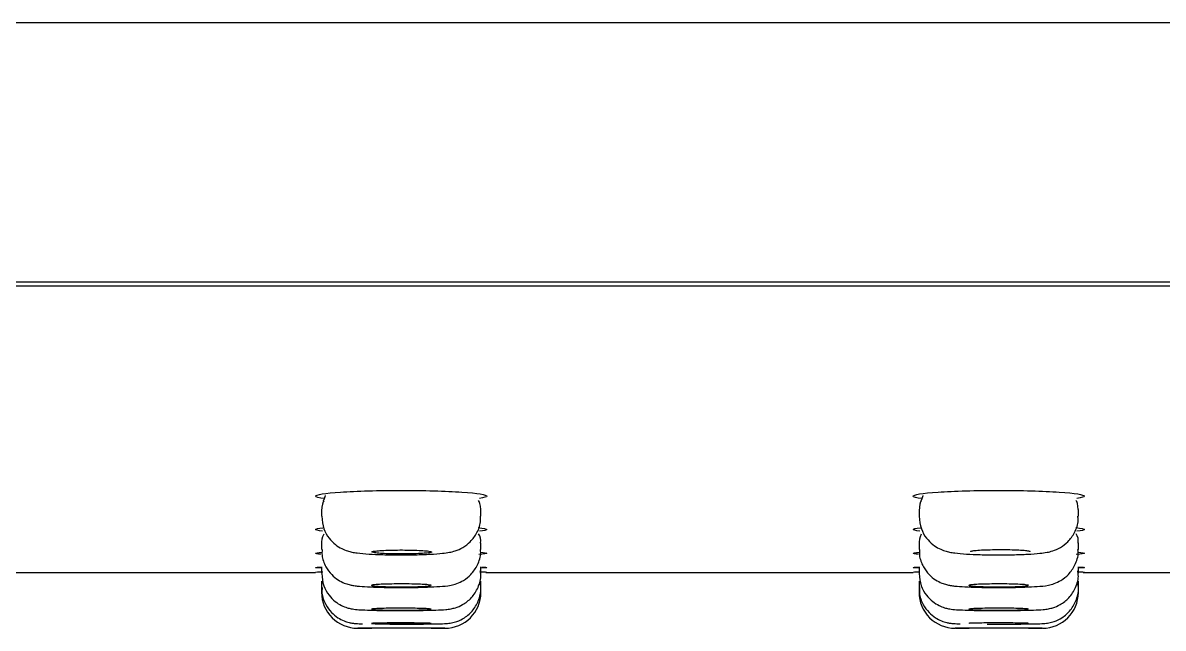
# Model space of a CAD drawing. Header units: millimetres. Extents: x -60 to 7633, y -2614 to 2146.
# Drawn here: x 3590.27 to 3618.9, y -2209.27 to -2194.07 of the extents above; entities that cross this region are included whole.
import ezdxf

# ---------------------------------------------------------------- set-up
doc = ezdxf.new("R2010")
doc.units = ezdxf.units.MM
doc.layers.get('0').update_dxf_attribs({"color": 250})

msp = doc.modelspace()

# ---------------------------------------------------------------- linework, layer by layer
at = {"linetype": 'Continuous'}
for p, q in [((3629.771, -2194.07), (3580.419, -2194.07)), ((3629.771, -2200.581), (3479.771, -2200.581)), ((3629.771, -2200.681), (3479.771, -2200.681)), ((3597.771, -2206.292), (3597.771, -2206.457)), ((3601.771, -2206.457), (3601.771, -2206.292)), ((3612.771, -2206.292), (3612.771, -2206.457)), ((3616.771, -2206.457), (3616.771, -2206.292)), ((3597.771, -2207.13), (3597.771, -2207.294)), ((3601.771, -2207.294), (3601.771, -2207.13)), ((3612.771, -2207.13), (3612.771, -2207.294)), ((3616.771, -2207.294), (3616.771, -2207.13)), ((3586.895, -2207.867), (3597.621, -2207.867)), ((3597.771, -2207.727), (3597.771, -2207.891)), ((3601.771, -2207.891), (3601.771, -2207.727)), ((3601.895, -2207.867), (3612.621, -2207.867)), ((3612.771, -2207.727), (3612.771, -2207.891)), ((3616.771, -2207.891), (3616.771, -2207.727)), ((3616.895, -2207.867), (3627.648, -2207.867)), ((3597.771, -2208.085), (3597.771, -2208.25)), ((3601.771, -2208.085), (3601.771, -2208.085)), ((3601.771, -2208.25), (3601.771, -2208.085)), ((3612.771, -2208.085), (3612.771, -2208.25)), ((3616.771, -2208.085), (3616.771, -2208.085)), ((3616.771, -2208.25), (3616.771, -2208.085)), ((3597.771, -2208.25), (3597.771, -2208.369)), ((3601.771, -2208.369), (3601.771, -2208.25)), ((3612.771, -2208.25), (3612.771, -2208.369)), ((3616.771, -2208.369), (3616.771, -2208.25)), ((3598.685, -2209.269), (3599.03, -2209.269)), ((3600.521, -2209.269), (3600.857, -2209.269)), ((3613.685, -2209.269), (3614.03, -2209.269)), ((3615.521, -2209.269), (3615.857, -2209.269))]:
    msp.add_line(p, q, dxfattribs=at)
for centre, radius, start, end in [((3598.207, -2207.126), 0.437, 150.511, 185.722), ((3601.461, -2207.078), 0.309, 349.9412, 35.6253), ((3613.207, -2207.126), 0.437, 150.511, 185.722), ((3616.461, -2207.078), 0.309, 349.9412, 35.6253), ((3599.771, -3087.864), 880, 90.12838, 90.139984), ((3599.771, -3087.864), 880, 89.860016, 89.869182), ((3614.771, -3087.864), 880, 90.130678, 90.139984), ((3614.771, -3087.864), 880, 89.860016, 89.869645), ((3598.671, -2208.369), 0.9, 179.9847, 270.0716), ((3600.871, -2208.369), 0.9, 269.9284, 359.899), ((3613.671, -2208.369), 0.9, 179.9847, 270.0716), ((3615.871, -2208.369), 0.9, 269.9284, 359.899), ((3599.771, -3088.869), 879.601, 89.928743, 90.071074), ((3599.771, -3090.669), 881.4, 89.951244, 90.048749), ((3614.771, -3088.869), 879.601, 89.928743, 90.071074), ((3614.771, -3090.669), 881.4, 89.951244, 90.048749)]:
    msp.add_arc(centre, radius, start, end, dxfattribs=at)
for points, knots in [([(3597.621, -2205.953), (3597.621, -2205.916), (3597.853, -2205.879), (3598.646, -2205.825), (3599.208, -2205.809), (3600.331, -2205.809), (3600.89, -2205.824), (3601.692, -2205.879), (3601.921, -2205.916), (3601.921, -2205.973), (3601.856, -2205.992), (3601.735, -2206.01)], [0, 0, 0, 0, 0.125, 0.125, 0.25, 0.25, 0.375, 0.375, 0.5, 0.5, 0.5663346, 0.5663346, 0.5663346, 0.5663346]), ([(3612.621, -2205.953), (3612.621, -2205.916), (3612.853, -2205.879), (3613.646, -2205.825), (3614.208, -2205.809), (3615.331, -2205.809), (3615.89, -2205.824), (3616.692, -2205.879), (3616.921, -2205.916), (3616.921, -2205.973), (3616.856, -2205.992), (3616.735, -2206.01)], [0, 0, 0, 0, 0.125, 0.125, 0.25, 0.25, 0.375, 0.375, 0.5, 0.5, 0.5663346, 0.5663346, 0.5663346, 0.5663346]), ([(3597.775, -2206.458), (3597.784, -2206.576), (3597.803, -2206.761), (3597.944, -2207.007), (3598.106, -2207.171), (3598.271, -2207.274), (3598.42, -2207.332), (3598.55, -2207.364), (3598.71, -2207.389), (3598.942, -2207.409), (3599.301, -2207.424), (3599.614, -2207.43), (3599.772, -2207.428), (3599.805, -2207.428)], [0, 0, 0, 0, 0.111291, 0.204597, 0.283217, 0.35143, 0.410261, 0.464267, 0.536716, 0.686653, 0.824578, 0.96877, 1, 1, 1, 1]), ([(3599.805, -2207.428), (3599.923, -2207.427), (3600.153, -2207.426), (3600.514, -2207.413), (3600.784, -2207.394), (3600.961, -2207.37), (3601.131, -2207.331), (3601.325, -2207.249), (3601.526, -2207.095), (3601.689, -2206.866), (3601.776, -2206.627), (3601.762, -2206.493), (3601.758, -2206.455)], [0, 0, 0, 0, 0.113064, 0.259377, 0.411384, 0.511681, 0.580971, 0.663687, 0.748268, 0.849162, 0.963203, 1, 1, 1, 1]), ([(3612.775, -2206.458), (3612.784, -2206.576), (3612.803, -2206.761), (3612.944, -2207.007), (3613.106, -2207.171), (3613.271, -2207.274), (3613.42, -2207.332), (3613.55, -2207.364), (3613.71, -2207.389), (3613.942, -2207.409), (3614.301, -2207.424), (3614.614, -2207.43), (3614.772, -2207.428), (3614.805, -2207.428)], [0, 0, 0, 0, 0.111291, 0.204597, 0.283217, 0.35143, 0.410261, 0.464267, 0.536716, 0.686653, 0.824578, 0.96877, 1, 1, 1, 1]), ([(3614.805, -2207.428), (3614.923, -2207.427), (3615.153, -2207.426), (3615.514, -2207.413), (3615.784, -2207.394), (3615.961, -2207.37), (3616.131, -2207.331), (3616.325, -2207.249), (3616.526, -2207.095), (3616.689, -2206.866), (3616.776, -2206.627), (3616.762, -2206.493), (3616.758, -2206.455)], [0, 0, 0, 0, 0.113064, 0.259377, 0.411384, 0.511681, 0.580971, 0.663687, 0.748268, 0.849162, 0.963203, 1, 1, 1, 1]), ([(3601.704, -2206.744), (3601.845, -2206.759), (3601.921, -2206.775), (3601.921, -2206.806), (3601.856, -2206.82), (3601.736, -2206.834)], [0.4281141, 0.4281141, 0.4281141, 0.4281141, 0.5, 0.5, 0.5662664, 0.5662664, 0.5662664, 0.5662664]), ([(3616.704, -2206.744), (3616.845, -2206.759), (3616.921, -2206.775), (3616.921, -2206.806), (3616.856, -2206.82), (3616.736, -2206.834)], [0.4281141, 0.4281141, 0.4281141, 0.4281141, 0.5, 0.5, 0.5662664, 0.5662664, 0.5662664, 0.5662664]), ([(3597.786, -2207.294), (3597.781, -2207.347), (3597.772, -2207.488), (3597.862, -2207.717), (3598.011, -2207.922), (3598.176, -2208.056), (3598.333, -2208.136), (3598.463, -2208.177), (3598.571, -2208.199), (3598.705, -2208.216), (3598.907, -2208.23), (3599.241, -2208.242), (3599.545, -2208.248), (3599.704, -2208.247), (3599.738, -2208.247)], [0, 0, 0, 0, 0.050723, 0.157429, 0.243914, 0.317662, 0.380633, 0.432356, 0.478219, 0.542228, 0.684103, 0.822608, 0.968043, 1, 1, 1, 1]), ([(3599.787, -2207.405), (3599.871, -2207.405), (3599.956, -2207.404), (3600.035, -2207.402), (3600.114, -2207.4), (3600.189, -2207.397), (3600.255, -2207.394), (3600.32, -2207.391), (3600.377, -2207.386), (3600.422, -2207.382), (3600.467, -2207.377), (3600.5, -2207.372), (3600.518, -2207.366), (3600.537, -2207.361), (3600.541, -2207.355), (3600.532, -2207.35), (3600.522, -2207.344), (3600.498, -2207.339), (3600.461, -2207.334), (3600.425, -2207.329), (3600.374, -2207.324), (3600.314, -2207.32), (3600.255, -2207.316), (3600.184, -2207.313), (3600.108, -2207.31), (3600.032, -2207.308), (3599.949, -2207.307), (3599.865, -2207.306), (3599.782, -2207.305), (3599.696, -2207.306), (3599.614, -2207.307), (3599.533, -2207.308), (3599.454, -2207.311), (3599.383, -2207.314), (3599.312, -2207.317), (3599.249, -2207.32), (3599.197, -2207.325), (3599.145, -2207.329), (3599.104, -2207.334), (3599.077, -2207.339), (3599.05, -2207.345), (3599.036, -2207.35), (3599.037, -2207.356), (3599.038, -2207.361), (3599.053, -2207.367), (3599.081, -2207.372), (3599.11, -2207.377), (3599.153, -2207.382), (3599.206, -2207.387), (3599.259, -2207.391), (3599.324, -2207.395), (3599.396, -2207.398), (3599.468, -2207.4), (3599.548, -2207.402), (3599.63, -2207.404), (3599.682, -2207.404), (3599.734, -2207.405), (3599.787, -2207.405)], [0, 0, 0, 0, 0.05356, 0.05356, 0.05356, 0.107117, 0.107117, 0.107117, 0.160725, 0.160725, 0.160725, 0.214441, 0.214441, 0.214441, 0.268263, 0.268263, 0.268263, 0.32214, 0.32214, 0.32214, 0.375997, 0.375997, 0.375997, 0.429766, 0.429766, 0.429766, 0.483417, 0.483417, 0.483417, 0.536974, 0.536974, 0.536974, 0.590501, 0.590501, 0.590501, 0.644079, 0.644079, 0.644079, 0.697762, 0.697762, 0.697762, 0.751561, 0.751561, 0.751561, 0.805431, 0.805431, 0.805431, 0.8593, 0.8593, 0.8593, 0.913096, 0.913096, 0.913096, 0.96678, 0.96678, 0.96678, 1, 1, 1, 1]), ([(3599.738, -2208.247), (3599.853, -2208.247), (3600.081, -2208.247), (3600.443, -2208.239), (3600.768, -2208.221), (3600.941, -2208.21), (3601.165, -2208.154), (3601.35, -2208.068), (3601.541, -2207.916), (3601.699, -2207.681), (3601.779, -2207.447), (3601.764, -2207.321), (3601.76, -2207.292)], [0, 0, 0, 0, 0.107982, 0.247505, 0.390063, 0.550577, 0.613626, 0.680063, 0.763987, 0.861852, 0.972251, 1, 1, 1, 1]), ([(3612.786, -2207.294), (3612.781, -2207.347), (3612.772, -2207.488), (3612.862, -2207.717), (3613.011, -2207.922), (3613.176, -2208.056), (3613.333, -2208.136), (3613.463, -2208.177), (3613.571, -2208.199), (3613.705, -2208.216), (3613.907, -2208.23), (3614.241, -2208.242), (3614.545, -2208.248), (3614.704, -2208.247), (3614.738, -2208.247)], [0, 0, 0, 0, 0.050723, 0.157429, 0.243914, 0.317662, 0.380633, 0.432356, 0.478219, 0.542228, 0.684103, 0.822608, 0.968043, 1, 1, 1, 1]), ([(3615.562, -2207.353), (3615.562, -2207.349), (3615.555, -2207.345), (3615.542, -2207.341), (3615.522, -2207.336), (3615.489, -2207.33), (3615.443, -2207.326), (3615.398, -2207.321), (3615.339, -2207.317), (3615.273, -2207.313), (3615.207, -2207.31), (3615.131, -2207.307), (3615.051, -2207.305), (3614.972, -2207.304), (3614.886, -2207.303), (3614.802, -2207.303), (3614.719, -2207.303), (3614.634, -2207.304), (3614.555, -2207.306), (3614.477, -2207.308), (3614.402, -2207.311), (3614.337, -2207.314), (3614.272, -2207.318), (3614.215, -2207.322), (3614.172, -2207.327), (3614.128, -2207.331), (3614.096, -2207.337), (3614.079, -2207.342), (3614.068, -2207.346), (3614.062, -2207.349), (3614.062, -2207.353)], [0.4999893, 0.4999893, 0.4999893, 0.4999893, 0.5371113, 0.5371113, 0.5371113, 0.5909909, 0.5909909, 0.5909909, 0.644824, 0.644824, 0.644824, 0.6985526, 0.6985526, 0.6985526, 0.7521651, 0.7521651, 0.7521651, 0.8057022, 0.8057022, 0.8057022, 0.8592384, 0.8592384, 0.8592384, 0.9128487, 0.9128487, 0.9128487, 0.9665743, 0.9665743, 0.9665743, 1, 1, 1, 1]), ([(3614.738, -2208.247), (3614.853, -2208.247), (3615.081, -2208.247), (3615.443, -2208.239), (3615.768, -2208.221), (3615.941, -2208.21), (3616.165, -2208.154), (3616.35, -2208.068), (3616.541, -2207.916), (3616.699, -2207.681), (3616.779, -2207.447), (3616.764, -2207.321), (3616.76, -2207.292)], [0, 0, 0, 0, 0.107982, 0.247505, 0.390063, 0.550577, 0.613626, 0.680063, 0.763987, 0.861852, 0.972251, 1, 1, 1, 1]), ([(3601.765, -2207.362), (3601.866, -2207.371), (3601.921, -2207.38), (3601.921, -2207.399), (3601.849, -2207.409), (3601.717, -2207.418)], [0.4391794, 0.4391794, 0.4391794, 0.4391794, 0.5, 0.5, 0.5696386, 0.5696386, 0.5696386, 0.5696386]), ([(3616.765, -2207.362), (3616.866, -2207.371), (3616.921, -2207.38), (3616.921, -2207.399), (3616.849, -2207.409), (3616.717, -2207.418)], [0.4391794, 0.4391794, 0.4391794, 0.4391794, 0.5, 0.5, 0.5696386, 0.5696386, 0.5696386, 0.5696386]), ([(3597.775, -2207.892), (3597.784, -2208.009), (3597.802, -2208.193), (3597.941, -2208.437), (3598.101, -2208.598), (3598.261, -2208.7), (3598.403, -2208.756), (3598.51, -2208.781), (3598.592, -2208.794), (3598.694, -2208.804), (3598.856, -2208.813), (3599.148, -2208.822), (3599.438, -2208.826), (3599.597, -2208.826), (3599.631, -2208.826)], [0, 0, 0, 0, 0.115117, 0.211731, 0.292298, 0.360791, 0.417456, 0.460163, 0.496809, 0.552251, 0.677263, 0.818622, 0.967049, 1, 1, 1, 1]), ([(3599.631, -2208.826), (3599.744, -2208.827), (3599.968, -2208.827), (3600.336, -2208.823), (3600.663, -2208.814), (3600.856, -2208.804), (3600.991, -2208.79), (3601.151, -2208.753), (3601.339, -2208.674), (3601.55, -2208.508), (3601.713, -2208.25), (3601.787, -2207.997), (3601.762, -2207.865), (3601.755, -2207.829)], [0, 0, 0, 0, 0.099799, 0.228222, 0.357762, 0.49293, 0.567708, 0.60962, 0.673989, 0.764738, 0.863778, 0.967505, 1, 1, 1, 1]), ([(3601.793, -2207.735), (3601.877, -2207.739), (3601.921, -2207.743), (3601.921, -2207.752), (3601.872, -2207.756), (3601.781, -2207.76)], [0.4451029, 0.4451029, 0.4451029, 0.4451029, 0.5, 0.5, 0.5573081, 0.5573081, 0.5573081, 0.5573081]), ([(3612.775, -2207.892), (3612.784, -2208.009), (3612.802, -2208.193), (3612.941, -2208.437), (3613.101, -2208.598), (3613.261, -2208.7), (3613.403, -2208.756), (3613.51, -2208.781), (3613.592, -2208.794), (3613.694, -2208.804), (3613.856, -2208.813), (3614.148, -2208.822), (3614.438, -2208.826), (3614.597, -2208.826), (3614.631, -2208.826)], [0, 0, 0, 0, 0.115117, 0.211731, 0.292298, 0.360791, 0.417456, 0.460163, 0.496809, 0.552251, 0.677263, 0.818622, 0.967049, 1, 1, 1, 1]), ([(3614.631, -2208.826), (3614.744, -2208.827), (3614.968, -2208.827), (3615.336, -2208.823), (3615.663, -2208.814), (3615.856, -2208.804), (3615.991, -2208.79), (3616.151, -2208.753), (3616.339, -2208.674), (3616.55, -2208.508), (3616.713, -2208.25), (3616.787, -2207.997), (3616.762, -2207.865), (3616.755, -2207.829)], [0, 0, 0, 0, 0.099799, 0.228222, 0.357762, 0.49293, 0.567708, 0.60962, 0.673989, 0.764738, 0.863778, 0.967505, 1, 1, 1, 1]), ([(3616.793, -2207.735), (3616.877, -2207.739), (3616.921, -2207.743), (3616.921, -2207.752), (3616.872, -2207.756), (3616.781, -2207.76)], [0.4451029, 0.4451029, 0.4451029, 0.4451029, 0.5, 0.5, 0.5573081, 0.5573081, 0.5573081, 0.5573081]), ([(3600.521, -2208.195), (3600.521, -2208.193), (3600.519, -2208.192), (3600.516, -2208.191), (3600.506, -2208.187), (3600.482, -2208.182), (3600.445, -2208.179), (3600.408, -2208.175), (3600.358, -2208.171), (3600.298, -2208.168), (3600.239, -2208.165), (3600.168, -2208.163), (3600.092, -2208.161), (3600.016, -2208.159), (3599.933, -2208.158), (3599.849, -2208.158), (3599.766, -2208.157), (3599.68, -2208.158), (3599.598, -2208.159), (3599.517, -2208.16), (3599.437, -2208.161), (3599.367, -2208.163), (3599.296, -2208.166), (3599.232, -2208.169), (3599.181, -2208.172), (3599.129, -2208.175), (3599.088, -2208.179), (3599.061, -2208.183), (3599.034, -2208.187), (3599.02, -2208.191), (3599.021, -2208.195), (3599.022, -2208.199), (3599.037, -2208.204), (3599.066, -2208.208), (3599.094, -2208.211), (3599.137, -2208.215), (3599.19, -2208.218), (3599.243, -2208.221), (3599.308, -2208.224), (3599.38, -2208.226), (3599.452, -2208.228), (3599.532, -2208.23), (3599.614, -2208.231), (3599.666, -2208.231), (3599.718, -2208.232), (3599.771, -2208.232)], [0.2501339, 0.2501339, 0.2501339, 0.2501339, 0.2683766, 0.2683766, 0.2683766, 0.3221778, 0.3221778, 0.3221778, 0.3759683, 0.3759683, 0.3759683, 0.4297095, 0.4297095, 0.4297095, 0.483384, 0.483384, 0.483384, 0.5370049, 0.5370049, 0.5370049, 0.5906094, 0.5906094, 0.5906094, 0.6442425, 0.6442425, 0.6442425, 0.6979357, 0.6979357, 0.6979357, 0.7516934, 0.7516934, 0.7516934, 0.8054912, 0.8054912, 0.8054912, 0.8592877, 0.8592877, 0.8592877, 0.9130429, 0.9130429, 0.9130429, 0.9667357, 0.9667357, 0.9667357, 1, 1, 1, 1]), ([(3599.485, -2209.166), (3599.548, -2209.167), (3599.721, -2209.167), (3600.063, -2209.167), (3600.426, -2209.164), (3600.724, -2209.159), (3600.857, -2209.155), (3600.953, -2209.148), (3601.048, -2209.135), (3601.19, -2209.098), (3601.386, -2209.002), (3601.591, -2208.818), (3601.736, -2208.548), (3601.791, -2208.295), (3601.759, -2208.165), (3601.75, -2208.13)], [0, 0, 0, 0, 0.053762, 0.170741, 0.287829, 0.406078, 0.528905, 0.568177, 0.592246, 0.635485, 0.699108, 0.785705, 0.874477, 0.970566, 1, 1, 1, 1]), ([(3599.771, -2208.232), (3599.855, -2208.232), (3599.94, -2208.231), (3600.019, -2208.23), (3600.098, -2208.228), (3600.173, -2208.226), (3600.239, -2208.224), (3600.304, -2208.221), (3600.362, -2208.218), (3600.406, -2208.215), (3600.451, -2208.211), (3600.484, -2208.207), (3600.502, -2208.203)], [0, 0, 0, 0, 0.0536239, 0.0536239, 0.0536239, 0.107246, 0.107246, 0.107246, 0.160896, 0.160896, 0.160896, 0.2146068, 0.2146068, 0.2146068, 0.2146068]), ([(3615.521, -2208.195), (3615.521, -2208.193), (3615.519, -2208.192), (3615.516, -2208.191), (3615.506, -2208.187), (3615.482, -2208.182), (3615.445, -2208.179), (3615.408, -2208.175), (3615.358, -2208.171), (3615.298, -2208.168), (3615.239, -2208.165), (3615.168, -2208.163), (3615.092, -2208.161), (3615.016, -2208.159), (3614.933, -2208.158), (3614.849, -2208.158), (3614.766, -2208.157), (3614.68, -2208.158), (3614.598, -2208.159), (3614.517, -2208.16), (3614.437, -2208.161), (3614.367, -2208.163), (3614.296, -2208.166), (3614.232, -2208.169), (3614.181, -2208.172), (3614.129, -2208.175), (3614.088, -2208.179), (3614.061, -2208.183), (3614.034, -2208.187), (3614.02, -2208.191), (3614.021, -2208.195), (3614.022, -2208.199), (3614.037, -2208.204), (3614.066, -2208.208), (3614.094, -2208.211), (3614.137, -2208.215), (3614.19, -2208.218), (3614.243, -2208.221), (3614.308, -2208.224), (3614.38, -2208.226), (3614.452, -2208.228), (3614.532, -2208.23), (3614.614, -2208.231), (3614.666, -2208.231), (3614.718, -2208.232), (3614.771, -2208.232)], [0.2501339, 0.2501339, 0.2501339, 0.2501339, 0.2683766, 0.2683766, 0.2683766, 0.3221778, 0.3221778, 0.3221778, 0.3759683, 0.3759683, 0.3759683, 0.4297095, 0.4297095, 0.4297095, 0.483384, 0.483384, 0.483384, 0.5370049, 0.5370049, 0.5370049, 0.5906094, 0.5906094, 0.5906094, 0.6442425, 0.6442425, 0.6442425, 0.6979357, 0.6979357, 0.6979357, 0.7516934, 0.7516934, 0.7516934, 0.8054912, 0.8054912, 0.8054912, 0.8592877, 0.8592877, 0.8592877, 0.9130429, 0.9130429, 0.9130429, 0.9667357, 0.9667357, 0.9667357, 1, 1, 1, 1]), ([(3614.485, -2209.166), (3614.548, -2209.167), (3614.721, -2209.167), (3615.063, -2209.167), (3615.426, -2209.164), (3615.724, -2209.159), (3615.857, -2209.155), (3615.953, -2209.148), (3616.048, -2209.135), (3616.19, -2209.098), (3616.386, -2209.002), (3616.591, -2208.818), (3616.736, -2208.548), (3616.791, -2208.295), (3616.759, -2208.165), (3616.75, -2208.13)], [0, 0, 0, 0, 0.053762, 0.170741, 0.287829, 0.406078, 0.528905, 0.568177, 0.592246, 0.635485, 0.699108, 0.785705, 0.874477, 0.970566, 1, 1, 1, 1]), ([(3614.771, -2208.232), (3614.855, -2208.232), (3614.94, -2208.231), (3615.019, -2208.23), (3615.098, -2208.228), (3615.173, -2208.226), (3615.239, -2208.224), (3615.304, -2208.221), (3615.362, -2208.218), (3615.406, -2208.215), (3615.451, -2208.211), (3615.484, -2208.207), (3615.502, -2208.203)], [0, 0, 0, 0, 0.0536239, 0.0536239, 0.0536239, 0.107246, 0.107246, 0.107246, 0.160896, 0.160896, 0.160896, 0.2146068, 0.2146068, 0.2146068, 0.2146068]), ([(3597.785, -2208.25), (3597.781, -2208.3), (3597.771, -2208.439), (3597.86, -2208.667), (3598.006, -2208.871), (3598.17, -2209.005), (3598.324, -2209.085), (3598.452, -2209.126), (3598.542, -2209.142), (3598.596, -2209.148), (3598.652, -2209.153), (3598.711, -2209.156), (3598.771, -2209.158), (3598.803, -2209.158)], [0, 0, 0, 0, 0.0514122, 0.1654339, 0.2573031, 0.3348977, 0.3999821, 0.4520172, 0.487331, 0.5121391, 0.5435585, 0.615326, 0.6798674, 0.6798674, 0.6798674, 0.6798674]), ([(3612.785, -2208.25), (3612.781, -2208.3), (3612.771, -2208.439), (3612.86, -2208.667), (3613.006, -2208.871), (3613.17, -2209.005), (3613.324, -2209.085), (3613.452, -2209.126), (3613.542, -2209.142), (3613.596, -2209.148), (3613.652, -2209.153), (3613.711, -2209.156), (3613.771, -2209.158), (3613.803, -2209.158)], [0, 0, 0, 0, 0.0514122, 0.1654339, 0.2573031, 0.3348977, 0.3999821, 0.4520172, 0.487331, 0.5121391, 0.5435585, 0.615326, 0.6798674, 0.6798674, 0.6798674, 0.6798674]), ([(3599.771, -2208.816), (3599.687, -2208.816), (3599.602, -2208.816), (3599.523, -2208.815), (3599.443, -2208.814), (3599.368, -2208.813), (3599.302, -2208.811), (3599.237, -2208.809), (3599.18, -2208.807), (3599.135, -2208.805), (3599.09, -2208.803), (3599.058, -2208.8), (3599.039, -2208.797), (3599.021, -2208.795), (3599.016, -2208.792), (3599.026, -2208.789), (3599.035, -2208.786), (3599.06, -2208.783), (3599.096, -2208.781), (3599.133, -2208.778), (3599.184, -2208.776), (3599.243, -2208.774), (3599.303, -2208.772), (3599.374, -2208.77), (3599.45, -2208.769), (3599.525, -2208.768), (3599.609, -2208.767), (3599.692, -2208.767), (3599.775, -2208.767), (3599.862, -2208.767), (3599.943, -2208.767), (3600.025, -2208.768), (3600.104, -2208.769), (3600.175, -2208.771), (3600.246, -2208.772), (3600.31, -2208.774), (3600.361, -2208.776), (3600.413, -2208.779), (3600.454, -2208.781), (3600.481, -2208.784), (3600.508, -2208.786), (3600.522, -2208.789), (3600.521, -2208.792), (3600.52, -2208.795), (3600.504, -2208.798), (3600.476, -2208.8), (3600.447, -2208.803), (3600.405, -2208.805), (3600.351, -2208.807), (3600.298, -2208.809), (3600.233, -2208.811), (3600.161, -2208.813), (3600.09, -2208.814), (3600.01, -2208.815), (3599.927, -2208.816), (3599.876, -2208.816), (3599.823, -2208.816), (3599.771, -2208.816)], [0, 0, 0, 0, 0.053669, 0.053669, 0.053669, 0.107337, 0.107337, 0.107337, 0.161017, 0.161017, 0.161017, 0.214724, 0.214724, 0.214724, 0.268457, 0.268457, 0.268457, 0.322205, 0.322205, 0.322205, 0.375948, 0.375948, 0.375948, 0.429669, 0.429669, 0.429669, 0.48336, 0.48336, 0.48336, 0.537027, 0.537027, 0.537027, 0.590687, 0.590687, 0.590687, 0.644359, 0.644359, 0.644359, 0.698059, 0.698059, 0.698059, 0.751788, 0.751788, 0.751788, 0.805534, 0.805534, 0.805534, 0.859279, 0.859279, 0.859279, 0.913005, 0.913005, 0.913005, 0.966704, 0.966704, 0.966704, 1, 1, 1, 1]), ([(3615.521, -2208.792), (3615.521, -2208.791), (3615.519, -2208.79), (3615.516, -2208.789), (3615.506, -2208.786), (3615.482, -2208.783), (3615.445, -2208.781), (3615.408, -2208.778), (3615.358, -2208.776), (3615.298, -2208.774), (3615.239, -2208.772), (3615.168, -2208.77), (3615.092, -2208.769), (3615.016, -2208.768), (3614.933, -2208.767), (3614.85, -2208.767), (3614.766, -2208.767), (3614.68, -2208.767), (3614.598, -2208.767), (3614.517, -2208.768), (3614.437, -2208.769), (3614.367, -2208.771), (3614.296, -2208.772), (3614.232, -2208.774), (3614.18, -2208.776), (3614.129, -2208.779), (3614.088, -2208.781), (3614.061, -2208.784), (3614.034, -2208.786), (3614.02, -2208.789), (3614.021, -2208.792), (3614.022, -2208.795), (3614.037, -2208.798), (3614.066, -2208.8), (3614.094, -2208.803), (3614.137, -2208.805), (3614.19, -2208.807), (3614.243, -2208.809), (3614.308, -2208.811), (3614.38, -2208.813), (3614.452, -2208.814), (3614.532, -2208.815), (3614.614, -2208.816), (3614.665, -2208.816), (3614.718, -2208.816), (3614.771, -2208.816)], [0.2501355, 0.2501355, 0.2501355, 0.2501355, 0.2684574, 0.2684574, 0.2684574, 0.3222047, 0.3222047, 0.3222047, 0.3759477, 0.3759477, 0.3759477, 0.4296689, 0.4296689, 0.4296689, 0.4833602, 0.4833602, 0.4833602, 0.5370272, 0.5370272, 0.5370272, 0.5906867, 0.5906867, 0.5906867, 0.6443592, 0.6443592, 0.6443592, 0.698059, 0.698059, 0.698059, 0.7517876, 0.7517876, 0.7517876, 0.8055338, 0.8055338, 0.8055338, 0.8592788, 0.8592788, 0.8592788, 0.9130053, 0.9130053, 0.9130053, 0.9667042, 0.9667042, 0.9667042, 1, 1, 1, 1]), ([(3614.771, -2208.816), (3614.855, -2208.816), (3614.94, -2208.816), (3615.019, -2208.815), (3615.098, -2208.814), (3615.174, -2208.813), (3615.239, -2208.811), (3615.305, -2208.809), (3615.362, -2208.807), (3615.407, -2208.805), (3615.451, -2208.803), (3615.484, -2208.8), (3615.502, -2208.797)], [0, 0, 0, 0, 0.053669, 0.053669, 0.053669, 0.1073372, 0.1073372, 0.1073372, 0.1610174, 0.1610174, 0.1610174, 0.2147244, 0.2147244, 0.2147244, 0.2147244]), ([(3600.521, -2209.15), (3600.521, -2209.149), (3600.519, -2209.149), (3600.516, -2209.148), (3600.506, -2209.147), (3600.482, -2209.146), (3600.445, -2209.144), (3600.408, -2209.143), (3600.358, -2209.142), (3600.298, -2209.141), (3600.239, -2209.14), (3600.168, -2209.139), (3600.092, -2209.138), (3600.016, -2209.138), (3599.933, -2209.137), (3599.85, -2209.137), (3599.766, -2209.137), (3599.68, -2209.137), (3599.598, -2209.137), (3599.517, -2209.138), (3599.437, -2209.138), (3599.366, -2209.139), (3599.296, -2209.14), (3599.232, -2209.141), (3599.18, -2209.142), (3599.128, -2209.143), (3599.087, -2209.144), (3599.06, -2209.146), (3599.034, -2209.147), (3599.02, -2209.148), (3599.021, -2209.15), (3599.022, -2209.151), (3599.037, -2209.153), (3599.066, -2209.154), (3599.094, -2209.155), (3599.137, -2209.156), (3599.19, -2209.157), (3599.243, -2209.158), (3599.308, -2209.159), (3599.38, -2209.16), (3599.452, -2209.161), (3599.532, -2209.161), (3599.614, -2209.162), (3599.665, -2209.162), (3599.718, -2209.162), (3599.771, -2209.162)], [0.2501367, 0.2501367, 0.2501367, 0.2501367, 0.2685059, 0.2685059, 0.2685059, 0.3222209, 0.3222209, 0.3222209, 0.3759353, 0.3759353, 0.3759353, 0.4296442, 0.4296442, 0.4296442, 0.4833455, 0.4833455, 0.4833455, 0.5370403, 0.5370403, 0.5370403, 0.5907332, 0.5907332, 0.5907332, 0.6444295, 0.6444295, 0.6444295, 0.698133, 0.698133, 0.698133, 0.7518438, 0.7518438, 0.7518438, 0.8055588, 0.8055588, 0.8055588, 0.8592732, 0.8592732, 0.8592732, 0.9129828, 0.9129828, 0.9129828, 0.9666857, 0.9666857, 0.9666857, 1, 1, 1, 1]), ([(3599.771, -2209.162), (3599.855, -2209.162), (3599.94, -2209.162), (3600.019, -2209.161), (3600.098, -2209.161), (3600.174, -2209.16), (3600.239, -2209.159), (3600.305, -2209.158), (3600.362, -2209.157), (3600.407, -2209.156), (3600.451, -2209.155), (3600.484, -2209.154), (3600.502, -2209.152)], [0, 0, 0, 0, 0.0536958, 0.0536958, 0.0536958, 0.1073914, 0.1073914, 0.1073914, 0.1610899, 0.1610899, 0.1610899, 0.2147946, 0.2147946, 0.2147946, 0.2147946]), ([(3615.521, -2209.15), (3615.521, -2209.149), (3615.514, -2209.148), (3615.501, -2209.147), (3615.481, -2209.146), (3615.448, -2209.144), (3615.402, -2209.143), (3615.357, -2209.142), (3615.299, -2209.141), (3615.233, -2209.14), (3615.167, -2209.139), (3615.091, -2209.138), (3615.011, -2209.138), (3614.932, -2209.137), (3614.847, -2209.137), (3614.763, -2209.137), (3614.679, -2209.137), (3614.594, -2209.137), (3614.515, -2209.138), (3614.436, -2209.138), (3614.361, -2209.139), (3614.296, -2209.14), (3614.231, -2209.141), (3614.174, -2209.142), (3614.131, -2209.143), (3614.087, -2209.144), (3614.055, -2209.146), (3614.037, -2209.147), (3614.026, -2209.148), (3614.021, -2209.149), (3614.021, -2209.15)], [0.4999944, 0.4999944, 0.4999944, 0.4999944, 0.5370468, 0.5370468, 0.5370468, 0.5907622, 0.5907622, 0.5907622, 0.6444752, 0.6444752, 0.6444752, 0.6981816, 0.6981816, 0.6981816, 0.7518803, 0.7518803, 0.7518803, 0.8055738, 0.8055738, 0.8055738, 0.8592673, 0.8592673, 0.8592673, 0.9129658, 0.9129658, 0.9129658, 0.966672, 0.966672, 0.966672, 1, 1, 1, 1])]:
    msp.add_open_spline(points, degree=3, knots=knots, dxfattribs=at)
for points in [[(3597.846, -2206.016), (3597.7, -2205.997), (3597.621, -2205.975), (3597.621, -2205.953)], [(3597.83, -2206.069), (3597.798, -2206.097), (3597.779, -2206.182), (3597.772, -2206.324)], [(3597.863, -2205.934), (3597.867, -2205.941), (3597.851, -2205.988), (3597.814, -2206.076)], [(3601.768, -2206.289), (3601.757, -2206.164), (3601.738, -2206.088), (3601.71, -2206.062)], [(3612.846, -2206.016), (3612.7, -2205.997), (3612.621, -2205.975), (3612.621, -2205.953)], [(3612.83, -2206.069), (3612.798, -2206.097), (3612.779, -2206.182), (3612.772, -2206.324)], [(3612.863, -2205.934), (3612.867, -2205.941), (3612.851, -2205.988), (3612.814, -2206.076)], [(3616.768, -2206.289), (3616.757, -2206.164), (3616.738, -2206.088), (3616.71, -2206.062)], [(3601.771, -2206.457), (3601.771, -2206.455), (3601.77, -2206.454), (3601.768, -2206.453)], [(3616.771, -2206.457), (3616.771, -2206.455), (3616.77, -2206.454), (3616.768, -2206.453)], [(3597.621, -2206.791), (3597.621, -2206.776), (3597.685, -2206.761), (3597.804, -2206.748)], [(3612.621, -2206.791), (3612.621, -2206.776), (3612.685, -2206.761), (3612.804, -2206.748)], [(3597.791, -2206.832), (3597.68, -2206.819), (3597.621, -2206.805), (3597.621, -2206.791)], [(3612.791, -2206.832), (3612.68, -2206.819), (3612.621, -2206.805), (3612.621, -2206.791)], [(3601.771, -2207.294), (3601.771, -2207.293), (3601.769, -2207.291), (3601.767, -2207.29)], [(3616.771, -2207.294), (3616.771, -2207.293), (3616.769, -2207.291), (3616.767, -2207.29)], [(3597.621, -2207.389), (3597.621, -2207.38), (3597.674, -2207.371), (3597.774, -2207.362)], [(3597.757, -2207.413), (3597.668, -2207.406), (3597.621, -2207.397), (3597.621, -2207.389)], [(3612.621, -2207.389), (3612.621, -2207.38), (3612.674, -2207.371), (3612.774, -2207.362)], [(3612.757, -2207.413), (3612.668, -2207.406), (3612.621, -2207.397), (3612.621, -2207.389)], [(3597.621, -2207.747), (3597.621, -2207.743), (3597.671, -2207.739), (3597.764, -2207.734)], [(3597.775, -2207.76), (3597.675, -2207.756), (3597.621, -2207.752), (3597.621, -2207.747)], [(3601.771, -2207.891), (3601.771, -2207.89), (3601.769, -2207.889), (3601.765, -2207.888)], [(3612.621, -2207.747), (3612.621, -2207.743), (3612.671, -2207.739), (3612.764, -2207.734)], [(3612.775, -2207.76), (3612.675, -2207.756), (3612.621, -2207.752), (3612.621, -2207.747)], [(3616.771, -2207.891), (3616.771, -2207.89), (3616.769, -2207.889), (3616.765, -2207.888)], [(3601.771, -2208.25), (3601.771, -2208.249), (3601.768, -2208.249), (3601.762, -2208.248)], [(3616.771, -2208.25), (3616.771, -2208.249), (3616.768, -2208.249), (3616.762, -2208.248)]]:
    msp.add_open_spline(points, degree=3, dxfattribs=at)

doc.saveas('drawing.dxf')
